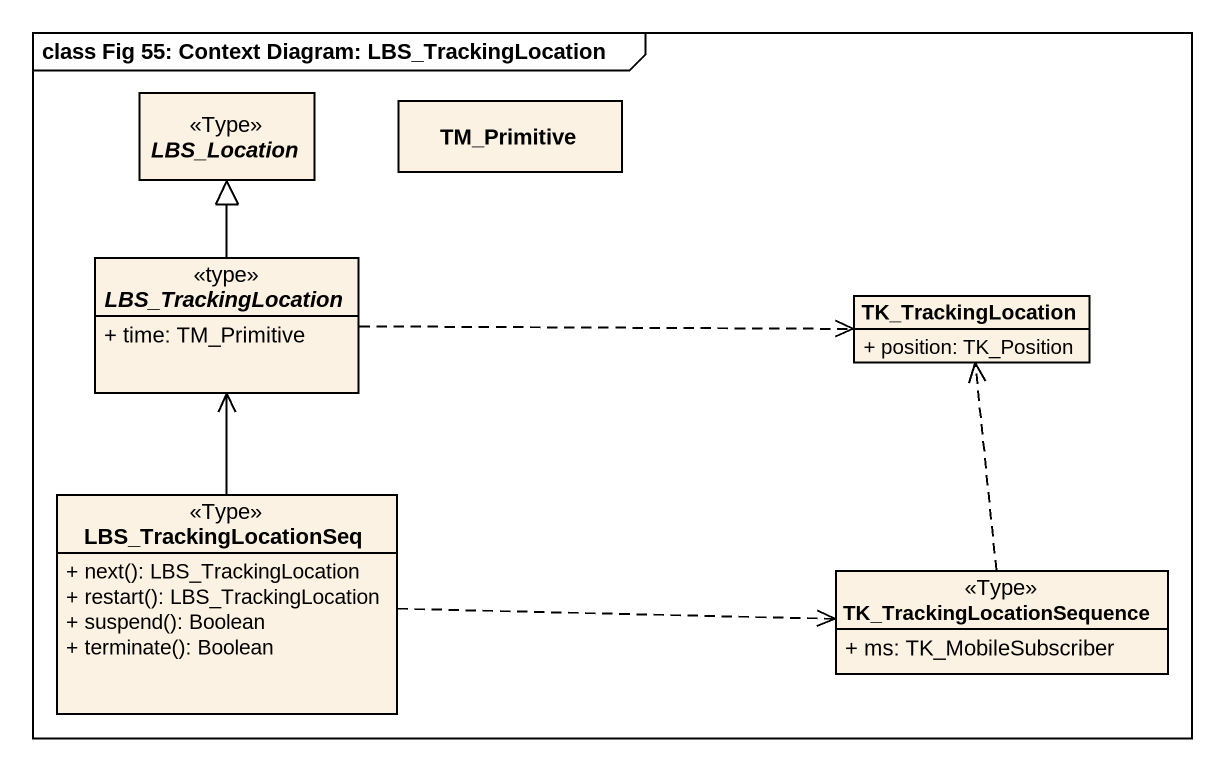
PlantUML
@startuml
mainframe class Fig 55: Context Diagram: LBS_TrackingLocation
hide circle
hide empty members
skinparam classAttributeIconSize 0
abstract class LBS_Location <<Type>>
class TM_Primitive
abstract class LBS_TrackingLocation <<type>> {
  + time: TM_Primitive
}
class TK_TrackingLocation {
  + position: TK_Position
}
class LBS_TrackingLocationSeq <<Type>> {
  + next(): LBS_TrackingLocation
  + restart(): LBS_TrackingLocation
  + suspend(): Boolean
  + terminate(): Boolean
}
class TK_TrackingLocationSequence <<Type>> {
  + ms: TK_MobileSubscriber
}
LBS_TrackingLocation -up-|> LBS_Location
LBS_TrackingLocation .right.> TK_TrackingLocation
LBS_TrackingLocationSeq -up-> LBS_TrackingLocation
LBS_TrackingLocationSeq .right.> TK_TrackingLocationSequence
TK_TrackingLocationSequence .up.> TK_TrackingLocation
@enduml
